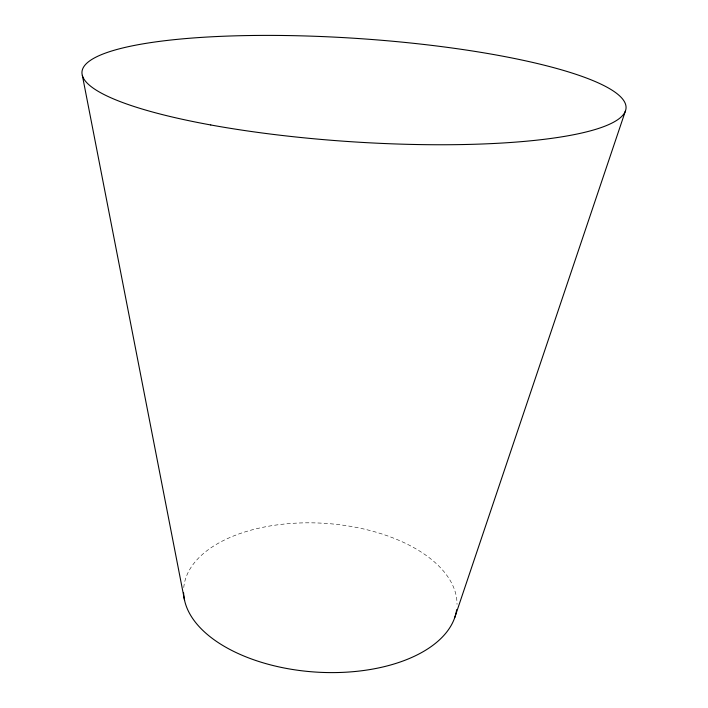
<?xml version="1.0" encoding="UTF-8"?>
<svg xmlns="http://www.w3.org/2000/svg" width="708" height="708" viewBox="0 0 708 708"><rect width="100%" height="100%" fill="white"/><g stroke="black" fill="none" stroke-linecap="round" stroke-linejoin="round"><path stroke-width="0.53" stroke-dasharray="3.54 2.66" d="M183.753 587.56A136.936 74.508 3.8 0 1 323.999 523.292A136.936 74.508 3.8 0 1 457.023 604.358"/><path stroke-width="1.06" d="M454.722 617.624L625.438 110.952M82.349 75.367L184.576 600.375M456.642 609.685A136.936 74.508 3.8 0 1 316.609 672.131A136.936 74.508 3.8 0 1 183.611 592.915M210.78 124.971A272.615 51.719 3.8 0 0 625.925 109.085A272.615 51.719 3.8 0 0 225.356 36.17A272.615 51.719 3.8 0 0 210.78 124.971"/></g></svg>
